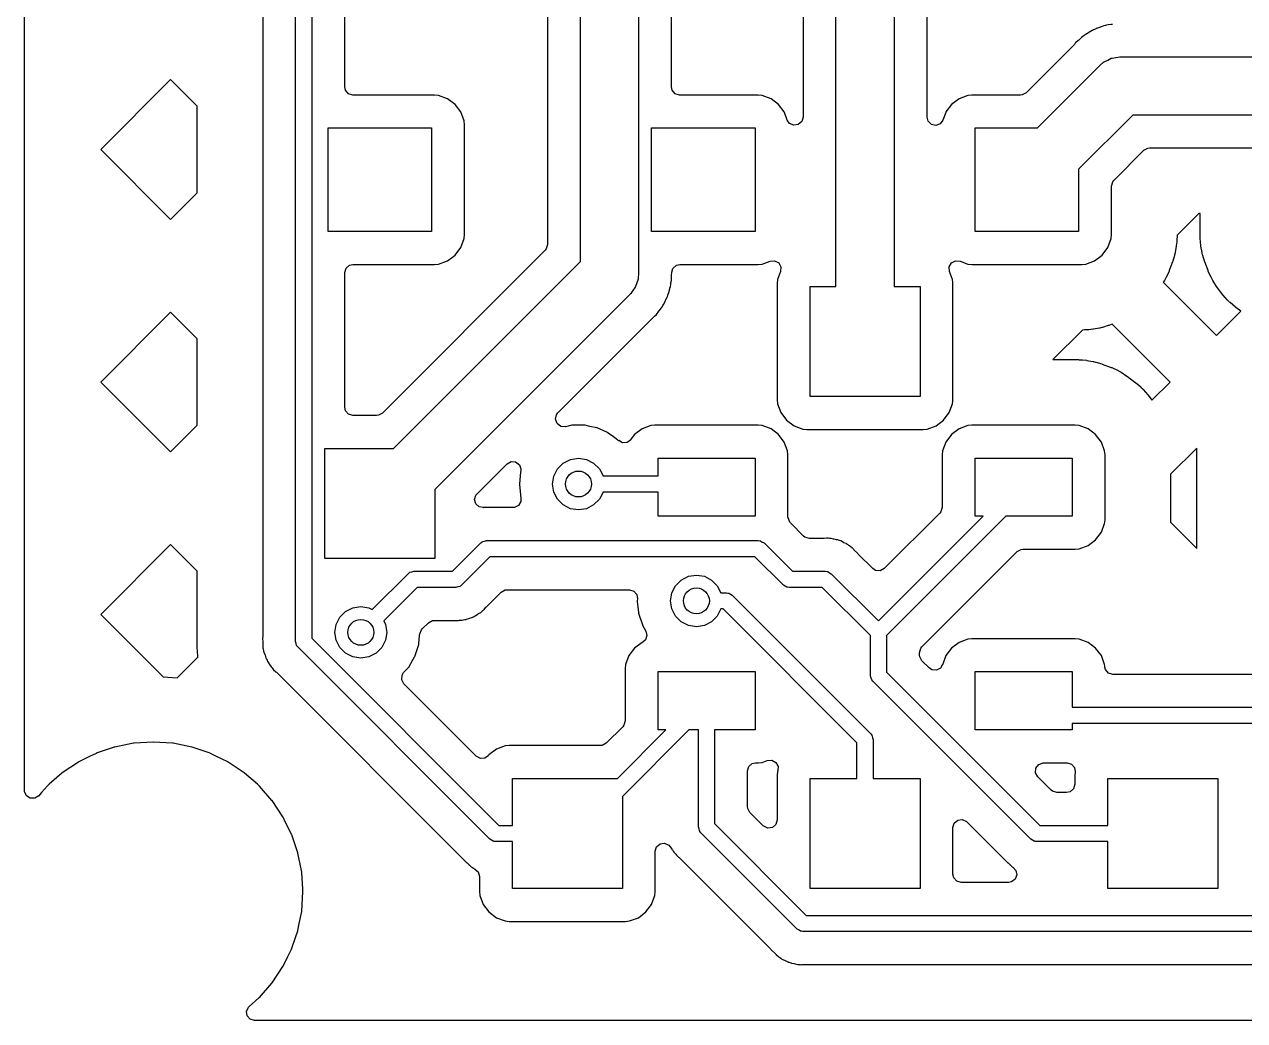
# Model space of a CAD drawing. Extents: x 124.5 to 210, y -114.5 to -26.5.
# Drawn here: x 124.51 to 143.37, y -114.49 to -99.1 of the extents above; entities that cross this region are included whole.
import ezdxf

# ---------------------------------------------------------------- set-up
doc = ezdxf.new("R2010")
doc.units = 0
doc.layers.add('BLACK', color=7, linetype='CONTINUOUS')

msp = doc.modelspace()

# ---------------------------------------------------------------- linework, layer by layer
at = {"layer": 'BLACK', "linetype": 'CONTINUOUS'}
for p, q in [((124.508, -110.935), (124.508, -30.0651)), ((128.191, -68.9998), (128.191, -108.557)), ((128.7, -108.635), (128.7, -68.964)), ((128.95, -69.0158), (128.95, -108.584)), ((129.458, -100.066), (129.458, -95.2538)), ((132.591, -95.3983), (132.591, -102.501)), ((133.1, -102.764), (133.1, -95.33)), ((134, -95.5164), (134, -102.95)), ((134.508, -100.066), (134.508, -95.7792)), ((136.541, -96.4483), (136.541, -100.534)), ((137.05, -103.15), (137.05, -96.38)), ((137.95, -96.5664), (137.95, -103.15)), ((138.458, -100.534), (138.458, -96.8292)), ((141.032, -99.1846), (141.013, -99.1923)), ((141.047, -99.1777), (141.032, -99.1846)), ((141.065, -99.1676), (141.047, -99.1777)), ((141.07, -99.1645), (141.065, -99.1676)), ((141.065, -99.1676), (141.065, -99.1676)), ((141.077, -99.1626), (141.07, -99.1645)), ((141.125, -99.1472), (141.077, -99.1626)), ((141.077, -99.1626), (141.077, -99.1626)), ((141.134, -99.1442), (141.125, -99.1472)), ((141.14, -99.142), (141.134, -99.1442)), ((141.188, -99.123), (141.14, -99.142)), ((141.194, -99.1218), (141.188, -99.123)), ((141.214, -99.1182), (141.194, -99.1218)), ((141.194, -99.1218), (141.194, -99.1218)), ((141.23, -99.1144), (141.214, -99.1182)), ((141.256, -99.1062), (141.23, -99.1144)), ((141.302, -99.1016), (141.256, -99.1062)), ((141.314, -99.1004), (141.302, -99.1016)), ((141.323, -99.0991), (141.314, -99.1004)), ((140.795, -99.3493), (140.752, -99.3856)), ((140.802, -99.3427), (140.795, -99.3493)), ((140.839, -99.3055), (140.802, -99.3427)), ((140.844, -99.3013), (140.839, -99.3055)), ((140.866, -99.2864), (140.844, -99.3013)), ((140.879, -99.2766), (140.866, -99.2864)), ((140.895, -99.263), (140.879, -99.2766)), ((140.9, -99.2589), (140.895, -99.263)), ((140.951, -99.2309), (140.9, -99.2589)), ((140.958, -99.2262), (140.951, -99.2309)), ((141.007, -99.1946), (140.958, -99.2262)), ((141.013, -99.1923), (141.007, -99.1946)), ((141.013, -99.1923), (141.013, -99.1923)), ((140.724, -99.4205), (139.99, -100.155)), ((140.734, -99.4087), (140.724, -99.4205)), ((140.748, -99.3906), (140.734, -99.4087)), ((140.752, -99.3856), (140.748, -99.3906)), ((140.748, -99.3906), (140.748, -99.3906)), ((140.164, -100.7), (141.132, -99.7318)), ((141.132, -99.7318), (141.185, -99.6859)), ((141.185, -99.6859), (141.192, -99.6827)), ((141.192, -99.6827), (141.197, -99.6778)), ((141.197, -99.6778), (141.251, -99.6519)), ((141.251, -99.6519), (141.304, -99.6243)), ((141.304, -99.6243), (141.311, -99.623)), ((141.311, -99.623), (141.318, -99.6199)), ((141.318, -99.6199), (141.377, -99.611)), ((141.377, -99.611), (141.436, -99.6002)), ((141.436, -99.6002), (141.443, -99.6011)), ((141.443, -99.6011), (141.45, -99.6)), ((141.45, -99.6), (158.137, -99.6)), ((126.766, -99.9538), (125.687, -101.033)), ((127.177, -100.365), (126.766, -99.9538)), ((129.47, -100.118), (129.458, -100.066)), ((129.516, -100.171), (129.47, -100.118)), ((134.52, -100.118), (134.508, -100.066)), ((134.566, -100.171), (134.52, -100.118)), ((129.584, -100.191), (129.516, -100.171)), ((130.848, -100.191), (129.584, -100.191)), ((130.91, -100.198), (130.848, -100.191)), ((131.047, -100.249), (130.91, -100.198)), ((131.163, -100.337), (131.047, -100.249)), ((134.634, -100.191), (134.566, -100.171)), ((135.848, -100.191), (134.634, -100.191)), ((135.91, -100.198), (135.848, -100.191)), ((136.047, -100.249), (135.91, -100.198)), ((136.163, -100.337), (136.047, -100.249)), ((138.953, -100.249), (138.837, -100.337)), ((139.09, -100.198), (138.953, -100.249)), ((139.152, -100.191), (139.09, -100.198)), ((139.901, -100.191), (139.152, -100.191)), ((139.928, -100.189), (139.901, -100.191)), ((139.99, -100.155), (139.928, -100.189)), ((127.177, -101.7), (127.177, -100.365)), ((131.251, -100.453), (131.163, -100.337)), ((131.302, -100.59), (131.251, -100.453)), ((136.251, -100.453), (136.163, -100.337)), ((136.254, -100.462), (136.251, -100.453)), ((136.298, -100.578), (136.254, -100.462)), ((136.254, -100.462), (136.254, -100.462)), ((138.746, -100.462), (138.702, -100.578)), ((138.749, -100.453), (138.746, -100.462)), ((138.746, -100.462), (138.746, -100.462)), ((138.837, -100.337), (138.749, -100.453)), ((141.636, -100.5), (140.8, -101.336)), ((157.963, -100.5), (141.636, -100.5)), ((131.308, -100.652), (131.302, -100.59)), ((131.308, -102.348), (131.308, -100.652)), ((136.333, -100.629), (136.298, -100.578)), ((136.398, -100.659), (136.333, -100.629)), ((136.468, -100.649), (136.398, -100.659)), ((136.521, -100.602), (136.468, -100.649)), ((136.541, -100.534), (136.521, -100.602)), ((138.474, -100.594), (138.458, -100.534)), ((138.524, -100.645), (138.474, -100.594)), ((138.593, -100.66), (138.524, -100.645)), ((138.66, -100.635), (138.593, -100.66)), ((138.702, -100.578), (138.66, -100.635)), ((129.2, -102.3), (129.2, -100.7)), ((129.2, -100.7), (130.8, -100.7)), ((130.8, -100.7), (130.8, -102.3)), ((134.2, -102.3), (134.2, -100.7)), ((134.2, -100.7), (135.8, -100.7)), ((135.8, -100.7), (135.8, -102.3)), ((139.2, -102.3), (139.2, -100.7)), ((139.2, -100.7), (140.164, -100.7)), ((125.687, -101.033), (126.766, -102.112)), ((141.345, -101.51), (141.81, -101.045)), ((141.81, -101.045), (141.872, -101.011)), ((141.872, -101.011), (141.899, -101.008)), ((141.899, -101.008), (143.565, -101.008)), ((140.8, -101.336), (140.8, -102.3)), ((141.308, -101.599), (141.329, -101.531)), ((141.308, -102.348), (141.308, -101.599)), ((141.329, -101.531), (141.345, -101.51)), ((126.766, -102.112), (127.177, -101.7)), ((142.658, -102.022), (142.322, -102.358)), ((142.677, -102.022), (142.658, -102.022)), ((142.677, -102.348), (142.677, -102.022)), ((130.8, -102.3), (129.2, -102.3)), ((131.302, -102.41), (131.308, -102.348)), ((135.8, -102.3), (134.2, -102.3)), ((140.8, -102.3), (139.2, -102.3)), ((141.302, -102.41), (141.308, -102.348)), ((142.322, -102.358), (142.321, -102.393)), ((142.321, -102.393), (142.321, -102.396)), ((142.678, -102.352), (142.677, -102.348)), ((142.679, -102.393), (142.678, -102.352)), ((142.679, -102.396), (142.679, -102.393)), ((131.163, -102.663), (131.251, -102.547)), ((131.251, -102.547), (131.302, -102.41)), ((132.571, -102.569), (132.555, -102.59)), ((132.591, -102.501), (132.571, -102.569)), ((141.163, -102.663), (141.251, -102.547)), ((141.251, -102.547), (141.302, -102.41)), ((142.309, -102.528), (142.293, -102.622)), ((142.31, -102.52), (142.309, -102.528)), ((142.317, -102.458), (142.31, -102.52)), ((142.32, -102.413), (142.317, -102.454)), ((142.317, -102.454), (142.317, -102.458)), ((142.321, -102.396), (142.32, -102.41)), ((142.32, -102.41), (142.32, -102.413)), ((142.68, -102.41), (142.679, -102.396)), ((142.68, -102.413), (142.68, -102.41)), ((142.683, -102.454), (142.68, -102.413)), ((142.683, -102.458), (142.683, -102.454)), ((142.69, -102.52), (142.683, -102.458)), ((142.691, -102.528), (142.69, -102.52)), ((142.707, -102.622), (142.691, -102.528)), ((132.555, -102.59), (130.04, -105.105)), ((130.214, -105.65), (133.1, -102.764)), ((130.91, -102.802), (131.047, -102.751)), ((131.047, -102.751), (131.163, -102.663)), ((135.91, -102.802), (136.031, -102.756)), ((136.031, -102.756), (136.102, -102.751)), ((136.102, -102.751), (136.165, -102.785)), ((138.835, -102.785), (138.897, -102.751)), ((138.897, -102.751), (138.969, -102.756)), ((138.969, -102.756), (139.09, -102.802)), ((140.91, -102.802), (141.047, -102.751)), ((141.047, -102.751), (141.163, -102.663)), ((142.251, -102.766), (142.2, -102.903)), ((142.254, -102.759), (142.251, -102.766)), ((142.282, -102.668), (142.254, -102.759)), ((142.284, -102.66), (142.282, -102.668)), ((142.291, -102.629), (142.284, -102.66)), ((142.293, -102.622), (142.291, -102.629)), ((142.709, -102.629), (142.707, -102.622)), ((142.716, -102.66), (142.709, -102.629)), ((142.718, -102.668), (142.716, -102.66)), ((142.746, -102.759), (142.718, -102.668)), ((142.749, -102.766), (142.746, -102.759)), ((142.8, -102.903), (142.749, -102.766)), ((129.458, -102.934), (129.479, -102.866)), ((129.458, -105.015), (129.458, -102.934)), ((129.479, -102.866), (129.532, -102.82)), ((129.532, -102.82), (129.584, -102.808)), ((129.584, -102.808), (130.848, -102.808)), ((130.848, -102.808), (130.91, -102.802)), ((134, -102.95), (133.994, -103.02)), ((134.509, -102.982), (134.513, -102.926)), ((134.513, -102.926), (134.516, -102.927)), ((134.516, -102.927), (134.531, -102.869)), ((134.531, -102.869), (134.584, -102.821)), ((134.584, -102.821), (134.639, -102.808)), ((134.639, -102.808), (135.848, -102.808)), ((135.848, -102.808), (135.91, -102.802)), ((136.194, -102.919), (136.148, -103.04)), ((136.165, -102.785), (136.199, -102.847)), ((136.199, -102.847), (136.194, -102.919)), ((138.801, -102.848), (138.835, -102.785)), ((138.806, -102.919), (138.801, -102.848)), ((138.852, -103.04), (138.806, -102.919)), ((139.09, -102.802), (139.152, -102.808)), ((139.152, -102.808), (140.848, -102.808)), ((140.848, -102.808), (140.91, -102.802)), ((142.197, -102.911), (142.152, -103.009)), ((142.2, -102.903), (142.197, -102.911)), ((142.803, -102.911), (142.8, -102.903)), ((142.848, -103.009), (142.803, -102.911)), ((133.972, -103.091), (133.954, -103.148)), ((133.992, -103.034), (133.972, -103.091)), ((133.994, -103.02), (133.992, -103.027)), ((133.992, -103.027), (133.992, -103.034)), ((134.482, -103.176), (134.491, -103.147)), ((134.491, -103.147), (134.498, -103.121)), ((134.498, -103.121), (134.5, -103.093)), ((134.5, -103.093), (134.503, -103.077)), ((134.503, -103.077), (134.508, -103.051)), ((134.508, -102.992), (134.509, -102.982)), ((134.508, -103.044), (134.508, -102.992)), ((134.508, -103.051), (134.508, -103.044)), ((136.148, -103.04), (136.142, -103.102)), ((136.142, -103.102), (136.142, -104.898)), ((138.857, -103.085), (138.852, -103.04)), ((138.858, -103.102), (138.857, -103.085)), ((138.858, -104.898), (138.858, -103.102)), ((142.126, -103.056), (142.107, -103.085)), ((142.107, -103.085), (142.93, -103.908)), ((142.13, -103.049), (142.126, -103.056)), ((142.147, -103.017), (142.13, -103.049)), ((142.152, -103.009), (142.147, -103.017)), ((142.853, -103.017), (142.848, -103.009)), ((142.87, -103.049), (142.853, -103.017)), ((142.874, -103.056), (142.87, -103.049)), ((142.933, -103.147), (142.874, -103.056)), ((142.938, -103.155), (142.933, -103.147)), ((133.868, -103.268), (130.85, -106.286)), ((133.872, -103.262), (133.868, -103.268)), ((133.878, -103.258), (133.872, -103.262)), ((133.912, -103.209), (133.878, -103.258)), ((133.948, -103.161), (133.912, -103.209)), ((133.95, -103.154), (133.948, -103.161)), ((133.954, -103.148), (133.95, -103.154)), ((134.418, -103.359), (134.442, -103.313)), ((134.442, -103.313), (134.445, -103.308)), ((134.445, -103.308), (134.452, -103.282)), ((134.452, -103.282), (134.458, -103.266)), ((134.458, -103.266), (134.468, -103.241)), ((134.468, -103.241), (134.48, -103.185)), ((134.48, -103.185), (134.482, -103.176)), ((136.65, -104.85), (136.65, -103.15)), ((136.65, -103.15), (137.05, -103.15)), ((137.95, -103.15), (138.35, -103.15)), ((138.35, -103.15), (138.35, -104.85)), ((143.025, -103.271), (142.938, -103.155)), ((143.031, -103.278), (143.025, -103.271)), ((143.102, -103.36), (143.031, -103.278)), ((134.318, -103.525), (134.354, -103.48)), ((134.354, -103.48), (134.367, -103.456)), ((134.367, -103.456), (134.375, -103.442)), ((134.375, -103.442), (134.387, -103.425)), ((134.387, -103.425), (134.391, -103.42)), ((134.391, -103.42), (134.414, -103.367)), ((134.414, -103.367), (134.418, -103.359)), ((143.108, -103.367), (143.102, -103.36)), ((143.133, -103.392), (143.108, -103.367)), ((143.14, -103.398), (143.133, -103.392)), ((143.222, -103.469), (143.14, -103.398)), ((143.229, -103.475), (143.222, -103.469)), ((143.306, -103.533), (143.229, -103.475)), ((126.766, -103.546), (125.687, -104.625)), ((127.177, -103.957), (126.766, -103.546)), ((132.752, -105.103), (134.217, -103.639)), ((134.217, -103.639), (134.219, -103.636)), ((134.219, -103.636), (134.248, -103.609)), ((134.248, -103.609), (134.279, -103.58)), ((134.279, -103.58), (134.312, -103.532)), ((134.312, -103.532), (134.318, -103.525)), ((142.93, -103.908), (143.306, -103.533)), ((140.858, -103.822), (140.403, -104.277)), ((140.893, -103.821), (140.858, -103.822)), ((140.896, -103.821), (140.893, -103.821)), ((140.91, -103.82), (140.896, -103.821)), ((140.913, -103.82), (140.91, -103.82)), ((140.954, -103.817), (140.913, -103.82)), ((140.958, -103.817), (140.954, -103.817)), ((141.02, -103.81), (140.958, -103.817)), ((141.028, -103.809), (141.02, -103.81)), ((141.122, -103.793), (141.028, -103.809)), ((141.129, -103.791), (141.122, -103.793)), ((141.16, -103.784), (141.129, -103.791)), ((141.168, -103.782), (141.16, -103.784)), ((141.259, -103.754), (141.168, -103.782)), ((141.266, -103.751), (141.259, -103.754)), ((141.32, -103.731), (141.266, -103.751)), ((142.213, -104.625), (141.32, -103.731)), ((127.177, -105.293), (127.177, -103.957)), ((140.403, -104.277), (140.748, -104.277)), ((140.748, -104.277), (140.752, -104.278)), ((140.752, -104.278), (140.793, -104.279)), ((140.793, -104.279), (140.796, -104.279)), ((140.796, -104.279), (140.81, -104.28)), ((140.81, -104.28), (140.813, -104.28)), ((140.813, -104.28), (140.854, -104.283)), ((140.854, -104.283), (140.858, -104.283)), ((140.858, -104.283), (140.92, -104.29)), ((140.92, -104.29), (140.928, -104.291)), ((140.928, -104.291), (141.022, -104.307)), ((141.022, -104.307), (141.029, -104.309)), ((141.029, -104.309), (141.06, -104.316)), ((141.06, -104.316), (141.068, -104.318)), ((141.068, -104.318), (141.159, -104.346)), ((141.159, -104.346), (141.166, -104.349)), ((141.166, -104.349), (141.303, -104.4)), ((141.303, -104.4), (141.311, -104.403)), ((141.311, -104.403), (141.409, -104.448)), ((141.409, -104.448), (141.417, -104.453)), ((141.417, -104.453), (141.449, -104.47)), ((125.687, -104.625), (126.766, -105.704)), ((141.449, -104.47), (141.456, -104.474)), ((141.456, -104.474), (141.547, -104.533)), ((141.547, -104.533), (141.555, -104.538)), ((141.555, -104.538), (141.671, -104.625)), ((141.671, -104.625), (141.678, -104.631)), ((141.678, -104.631), (141.76, -104.702)), ((141.933, -104.906), (142.213, -104.625)), ((141.76, -104.702), (141.767, -104.708)), ((141.767, -104.708), (141.792, -104.733)), ((141.792, -104.733), (141.798, -104.74)), ((141.798, -104.74), (141.869, -104.822)), ((141.869, -104.822), (141.875, -104.829)), ((141.875, -104.829), (141.933, -104.906)), ((129.47, -105.068), (129.458, -105.015)), ((136.142, -104.898), (136.148, -104.96)), ((136.148, -104.96), (136.199, -105.097)), ((138.35, -104.85), (136.65, -104.85)), ((138.801, -105.097), (138.852, -104.96)), ((138.852, -104.96), (138.856, -104.923)), ((138.856, -104.923), (138.858, -104.898)), ((129.516, -105.121), (129.47, -105.068)), ((129.584, -105.141), (129.516, -105.121)), ((129.951, -105.141), (129.584, -105.141)), ((129.978, -105.139), (129.951, -105.141)), ((130.04, -105.105), (129.978, -105.139)), ((132.716, -105.201), (132.731, -105.131)), ((132.74, -105.267), (132.716, -105.201)), ((132.731, -105.131), (132.752, -105.103)), ((136.199, -105.097), (136.287, -105.213)), ((136.287, -105.213), (136.403, -105.301)), ((138.597, -105.301), (138.713, -105.213)), ((138.713, -105.213), (138.801, -105.097)), ((126.766, -105.704), (127.177, -105.293)), ((132.797, -105.31), (132.74, -105.267)), ((132.868, -105.315), (132.797, -105.31)), ((132.968, -105.294), (132.868, -105.315)), ((132.975, -105.293), (132.968, -105.294)), ((132.968, -105.294), (132.968, -105.294)), ((133.166, -105.293), (132.975, -105.293)), ((133.172, -105.294), (133.166, -105.293)), ((133.247, -105.31), (133.172, -105.294)), ((133.172, -105.294), (133.172, -105.294)), ((133.353, -105.332), (133.247, -105.31)), ((133.359, -105.335), (133.353, -105.332)), ((133.521, -105.407), (133.359, -105.335)), ((133.359, -105.335), (133.359, -105.335)), ((133.527, -105.41), (133.521, -105.407)), ((133.521, -105.407), (133.521, -105.407)), ((133.532, -105.414), (133.527, -105.41)), ((134.053, -105.349), (133.937, -105.437)), ((134.19, -105.298), (134.053, -105.349)), ((134.252, -105.291), (134.19, -105.298)), ((135.848, -105.291), (134.252, -105.291)), ((135.91, -105.298), (135.848, -105.291)), ((136.047, -105.349), (135.91, -105.298)), ((136.163, -105.437), (136.047, -105.349)), ((136.403, -105.301), (136.54, -105.352)), ((136.54, -105.352), (136.602, -105.358)), ((136.602, -105.358), (138.398, -105.358)), ((138.398, -105.358), (138.46, -105.352)), ((138.46, -105.352), (138.597, -105.301)), ((138.953, -105.349), (138.837, -105.437)), ((139.09, -105.298), (138.953, -105.349)), ((139.152, -105.291), (139.09, -105.298)), ((140.748, -105.291), (139.152, -105.291)), ((140.81, -105.298), (140.748, -105.291)), ((140.947, -105.349), (140.81, -105.298)), ((141.063, -105.437), (140.947, -105.349)), ((133.612, -105.472), (133.532, -105.414)), ((133.532, -105.414), (133.532, -105.414)), ((133.681, -105.522), (133.612, -105.472)), ((133.686, -105.527), (133.681, -105.522)), ((133.691, -105.532), (133.686, -105.527)), ((133.693, -105.53), (133.691, -105.532)), ((133.75, -105.563), (133.693, -105.53)), ((133.821, -105.558), (133.75, -105.563)), ((133.878, -105.516), (133.821, -105.558)), ((133.882, -105.509), (133.878, -105.516)), ((133.937, -105.437), (133.882, -105.509)), ((136.251, -105.553), (136.163, -105.437)), ((136.302, -105.69), (136.251, -105.553)), ((138.749, -105.553), (138.698, -105.69)), ((138.837, -105.437), (138.749, -105.553)), ((141.151, -105.553), (141.063, -105.437)), ((141.202, -105.69), (141.151, -105.553)), ((129.15, -107.35), (129.15, -105.65)), ((129.15, -105.65), (130.214, -105.65)), ((136.308, -105.752), (136.302, -105.69)), ((136.308, -106.709), (136.308, -105.752)), ((138.698, -105.69), (138.691, -105.752)), ((138.691, -105.752), (138.691, -106.56)), ((141.208, -105.752), (141.202, -105.69)), ((141.208, -106.748), (141.208, -105.752)), ((142.627, -105.645), (142.222, -106.05)), ((142.627, -107.197), (142.627, -105.645)), ((131.503, -106.353), (131.967, -105.889)), ((131.967, -105.889), (132.029, -105.855)), ((132.029, -105.855), (132.1, -105.86)), ((132.1, -105.86), (132.157, -105.903)), ((132.157, -105.903), (132.181, -105.969)), ((132.181, -105.969), (132.179, -106.004)), ((132.69, -106.078), (132.747, -105.966)), ((132.747, -105.966), (132.835, -105.878)), ((132.835, -105.878), (132.947, -105.821)), ((132.947, -105.821), (133.07, -105.801)), ((133.07, -105.801), (133.194, -105.821)), ((133.194, -105.821), (133.305, -105.878)), ((133.305, -105.878), (133.394, -105.966)), ((133.394, -105.966), (133.45, -106.076)), ((134.3, -106.076), (134.3, -105.8)), ((134.3, -105.8), (135.8, -105.8)), ((135.8, -105.8), (135.8, -106.7)), ((139.2, -106.7), (139.2, -105.8)), ((139.2, -105.8), (140.7, -105.8)), ((140.7, -105.8), (140.7, -106.7)), ((132.177, -106.011), (132.157, -106.201)), ((132.179, -106.005), (132.177, -106.011)), ((132.179, -106.004), (132.179, -106.005)), ((132.67, -106.201), (132.69, -106.078)), ((133.45, -106.076), (134.3, -106.076)), ((142.222, -106.05), (142.222, -106.748)), ((130.85, -106.286), (130.85, -107.35)), ((131.487, -106.372), (131.503, -106.353)), ((132.157, -106.201), (132.157, -106.208)), ((132.157, -106.208), (132.174, -106.368)), ((132.69, -106.325), (132.67, -106.201)), ((132.747, -106.436), (132.69, -106.325)), ((133.45, -106.326), (133.394, -106.436)), ((134.3, -106.326), (133.45, -106.326)), ((134.3, -106.7), (134.3, -106.326)), ((131.466, -106.44), (131.487, -106.372)), ((131.485, -106.508), (131.466, -106.44)), ((131.538, -106.556), (131.485, -106.508)), ((132.145, -106.533), (132.082, -106.565)), ((132.182, -106.473), (132.145, -106.533)), ((132.174, -106.368), (132.177, -106.391)), ((132.177, -106.391), (132.179, -106.397)), ((132.179, -106.397), (132.179, -106.397)), ((132.179, -106.397), (132.18, -106.402)), ((132.18, -106.402), (132.182, -106.473)), ((132.835, -106.525), (132.747, -106.436)), ((132.947, -106.582), (132.835, -106.525)), ((133.305, -106.525), (133.194, -106.582)), ((133.394, -106.436), (133.305, -106.525)), ((131.602, -106.566), (131.538, -106.556)), ((131.602, -106.567), (131.602, -106.566)), ((131.606, -106.567), (131.602, -106.567)), ((131.61, -106.566), (131.606, -106.567)), ((131.638, -106.566), (131.61, -106.566)), ((131.642, -106.566), (131.638, -106.566)), ((131.702, -106.565), (131.642, -106.566)), ((131.71, -106.564), (131.702, -106.565)), ((131.718, -106.566), (131.71, -106.564)), ((131.729, -106.566), (131.718, -106.566)), ((132.06, -106.566), (131.729, -106.566)), ((132.082, -106.565), (132.06, -106.566)), ((133.07, -106.601), (132.947, -106.582)), ((133.194, -106.582), (133.07, -106.601)), ((135.8, -106.7), (134.3, -106.7)), ((136.309, -106.724), (136.308, -106.709)), ((136.337, -106.788), (136.309, -106.724)), ((137.707, -108.316), (139.323, -106.7)), ((138.655, -106.649), (137.797, -107.508)), ((139.677, -106.7), (137.832, -108.544)), ((138.671, -106.629), (138.655, -106.649)), ((138.691, -106.56), (138.671, -106.629)), ((139.323, -106.7), (139.2, -106.7)), ((140.7, -106.7), (139.677, -106.7)), ((136.342, -106.793), (136.337, -106.788)), ((136.346, -106.799), (136.342, -106.793)), ((136.354, -106.808), (136.346, -106.799)), ((136.55, -107.005), (136.354, -106.808)), ((141.151, -106.947), (141.202, -106.81)), ((141.202, -106.81), (141.204, -106.791)), ((141.204, -106.791), (141.208, -106.748)), ((142.222, -106.752), (142.221, -106.791)), ((142.221, -106.791), (142.627, -107.197)), ((142.222, -106.748), (142.222, -106.752)), ((131.562, -107.112), (131.579, -107.098)), ((131.579, -107.098), (131.582, -107.095)), ((131.582, -107.095), (131.585, -107.094)), ((131.585, -107.094), (131.59, -107.09)), ((131.59, -107.09), (131.62, -107.084)), ((131.62, -107.084), (131.65, -107.075)), ((131.65, -107.075), (135.85, -107.075)), ((135.85, -107.075), (135.872, -107.078)), ((135.872, -107.078), (135.877, -107.078)), ((135.877, -107.078), (135.879, -107.079)), ((135.879, -107.079), (135.886, -107.08)), ((135.886, -107.08), (135.911, -107.097)), ((135.911, -107.097), (135.938, -107.112)), ((136.571, -107.021), (136.55, -107.005)), ((136.64, -107.041), (136.571, -107.021)), ((136.854, -107.041), (136.64, -107.041)), ((136.866, -107.041), (136.854, -107.041)), ((136.902, -107.038), (136.866, -107.041)), ((136.91, -107.037), (136.902, -107.038)), ((136.918, -107.038), (136.91, -107.037)), ((136.93, -107.04), (136.918, -107.038)), ((136.95, -107.041), (136.93, -107.04)), ((136.97, -107.041), (136.95, -107.041)), ((136.978, -107.043), (136.97, -107.041)), ((137.013, -107.052), (136.978, -107.043)), ((136.978, -107.043), (136.978, -107.043)), ((137.024, -107.055), (137.013, -107.052)), ((137.06, -107.061), (137.024, -107.055)), ((137.068, -107.062), (137.06, -107.061)), ((137.06, -107.061), (137.06, -107.061)), ((137.075, -107.065), (137.068, -107.062)), ((137.087, -107.07), (137.075, -107.065)), ((137.075, -107.065), (137.075, -107.065)), ((137.105, -107.076), (137.087, -107.07)), ((137.125, -107.081), (137.105, -107.076)), ((137.164, -107.103), (137.125, -107.081)), ((137.174, -107.108), (137.164, -107.103)), ((140.947, -107.151), (141.063, -107.063)), ((141.063, -107.063), (141.151, -106.947)), ((126.766, -107.138), (125.687, -108.217)), ((127.177, -107.55), (126.766, -107.138)), ((131.123, -107.55), (131.562, -107.112)), ((135.938, -107.112), (136.377, -107.55)), ((137.208, -107.122), (137.174, -107.108)), ((137.215, -107.125), (137.208, -107.122)), ((137.208, -107.122), (137.208, -107.122)), ((137.225, -107.133), (137.215, -107.125)), ((137.231, -107.138), (137.225, -107.133)), ((137.248, -107.149), (137.231, -107.138)), ((137.258, -107.155), (137.248, -107.149)), ((137.265, -107.158), (137.258, -107.155)), ((137.258, -107.155), (137.258, -107.155)), ((137.271, -107.164), (137.265, -107.158)), ((137.298, -107.189), (137.271, -107.164)), ((137.307, -107.196), (137.298, -107.189)), ((137.31, -107.199), (137.307, -107.196)), ((137.33, -107.219), (137.31, -107.199)), ((137.332, -107.221), (137.33, -107.219)), ((137.382, -107.268), (137.332, -107.221)), ((137.386, -107.274), (137.382, -107.268)), ((137.394, -107.283), (137.386, -107.274)), ((137.618, -107.508), (137.394, -107.283)), ((138.378, -108.718), (139.85, -107.245)), ((139.85, -107.245), (139.913, -107.211)), ((139.913, -107.211), (139.94, -107.209)), ((139.94, -107.209), (140.748, -107.209)), ((140.748, -107.209), (140.81, -107.202)), ((140.81, -107.202), (140.947, -107.151)), ((130.85, -107.35), (129.15, -107.35)), ((131.702, -107.325), (131.263, -107.763)), ((135.798, -107.325), (131.702, -107.325)), ((136.237, -107.763), (135.798, -107.325)), ((127.177, -108.545), (127.177, -107.55)), ((129.884, -108.139), (130.437, -107.587)), ((130.437, -107.587), (130.454, -107.573)), ((130.454, -107.573), (130.457, -107.57)), ((130.457, -107.57), (130.46, -107.569)), ((130.46, -107.569), (130.465, -107.565)), ((130.465, -107.565), (130.495, -107.559)), ((130.495, -107.559), (130.525, -107.55)), ((130.525, -107.55), (131.123, -107.55)), ((134.658, -107.684), (134.769, -107.627)), ((134.769, -107.627), (134.893, -107.607)), ((134.893, -107.607), (135.016, -107.627)), ((135.016, -107.627), (135.128, -107.684)), ((136.377, -107.55), (136.89, -107.55)), ((136.89, -107.55), (136.912, -107.553)), ((136.912, -107.553), (136.917, -107.553)), ((136.917, -107.553), (136.919, -107.554)), ((136.919, -107.554), (136.925, -107.555)), ((136.925, -107.555), (136.951, -107.572)), ((136.951, -107.572), (136.978, -107.587)), ((136.978, -107.587), (137.707, -108.316)), ((137.663, -107.536), (137.618, -107.508)), ((137.734, -107.542), (137.663, -107.536)), ((137.797, -107.508), (137.734, -107.542)), ((130.577, -107.8), (130.061, -108.316)), ((131.175, -107.8), (130.577, -107.8)), ((131.205, -107.791), (131.175, -107.8)), ((131.235, -107.785), (131.205, -107.791)), ((131.24, -107.781), (131.235, -107.785)), ((131.243, -107.78), (131.24, -107.781)), ((131.246, -107.777), (131.243, -107.78)), ((131.263, -107.763), (131.246, -107.777)), ((131.875, -107.87), (131.938, -107.836)), ((131.938, -107.836), (131.965, -107.834)), ((131.965, -107.834), (133.858, -107.834)), ((133.858, -107.834), (133.926, -107.854)), ((133.926, -107.854), (133.972, -107.907)), ((134.512, -107.884), (134.569, -107.772)), ((134.569, -107.772), (134.658, -107.684)), ((135.128, -107.684), (135.216, -107.772)), ((135.216, -107.772), (135.273, -107.882)), ((136.264, -107.778), (136.237, -107.763)), ((136.289, -107.795), (136.264, -107.778)), ((136.296, -107.796), (136.289, -107.795)), ((136.298, -107.797), (136.296, -107.796)), ((136.303, -107.797), (136.298, -107.797)), ((136.325, -107.8), (136.303, -107.797)), ((136.838, -107.8), (136.325, -107.8)), ((137.582, -108.544), (136.838, -107.8)), ((131.648, -108.098), (131.875, -107.87)), ((133.972, -107.907), (133.983, -107.973)), ((133.983, -107.973), (133.979, -108.007)), ((133.979, -108.007), (133.98, -108.014)), ((133.98, -108.014), (133.998, -108.184)), ((134.493, -108.007), (134.512, -107.884)), ((134.512, -108.131), (134.493, -108.007)), ((135.273, -107.882), (135.357, -107.882)), ((135.357, -107.882), (135.379, -107.885)), ((135.379, -107.885), (135.384, -107.885)), ((135.384, -107.885), (135.386, -107.886)), ((135.386, -107.886), (135.393, -107.887)), ((135.393, -107.887), (135.418, -107.904)), ((135.418, -107.904), (135.445, -107.919)), ((135.445, -107.919), (137.588, -110.062)), ((125.687, -108.217), (126.65, -109.18)), ((129.384, -108.257), (129.472, -108.169)), ((129.472, -108.169), (129.584, -108.112)), ((129.584, -108.112), (129.707, -108.093)), ((129.707, -108.093), (129.831, -108.112)), ((129.831, -108.112), (129.884, -108.139)), ((131.464, -108.242), (131.483, -108.235)), ((131.483, -108.235), (131.507, -108.217)), ((131.507, -108.217), (131.518, -108.209)), ((131.518, -108.209), (131.528, -108.202)), ((131.528, -108.202), (131.56, -108.184)), ((131.56, -108.184), (131.566, -108.18)), ((131.56, -108.184), (131.56, -108.184)), ((131.566, -108.18), (131.581, -108.165)), ((131.581, -108.165), (131.596, -108.152)), ((131.596, -108.152), (131.606, -108.145)), ((131.606, -108.145), (131.612, -108.14)), ((131.612, -108.14), (131.64, -108.106)), ((131.64, -108.106), (131.648, -108.098)), ((133.998, -108.184), (133.999, -108.197)), ((133.999, -108.197), (134.058, -108.379)), ((134.569, -108.242), (134.512, -108.131)), ((135.273, -108.132), (135.216, -108.242)), ((135.305, -108.132), (135.273, -108.132)), ((137.375, -110.202), (135.305, -108.132)), ((129.307, -108.493), (129.327, -108.369)), ((129.327, -108.369), (129.384, -108.257)), ((130.061, -108.316), (130.088, -108.369)), ((130.088, -108.369), (130.107, -108.493)), ((130.655, -108.441), (130.751, -108.345)), ((130.751, -108.345), (130.813, -108.311)), ((130.813, -108.311), (130.84, -108.308)), ((130.84, -108.308), (131.096, -108.308)), ((131.096, -108.308), (131.107, -108.309)), ((131.107, -108.309), (131.115, -108.311)), ((131.115, -108.311), (131.123, -108.31)), ((131.123, -108.31), (131.183, -108.309)), ((131.123, -108.31), (131.123, -108.31)), ((131.183, -108.309), (131.187, -108.308)), ((131.187, -108.308), (131.215, -108.308)), ((131.215, -108.308), (131.219, -108.308)), ((131.219, -108.308), (131.231, -108.307)), ((131.219, -108.308), (131.219, -108.308)), ((131.231, -108.307), (131.263, -108.306)), ((131.263, -108.306), (131.267, -108.306)), ((131.267, -108.306), (131.275, -108.306)), ((131.275, -108.306), (131.294, -108.3)), ((131.294, -108.3), (131.314, -108.296)), ((131.314, -108.296), (131.326, -108.294)), ((131.326, -108.294), (131.334, -108.293)), ((131.326, -108.294), (131.326, -108.294)), ((131.334, -108.293), (131.341, -108.291)), ((131.341, -108.291), (131.375, -108.277)), ((131.341, -108.291), (131.341, -108.291)), ((131.375, -108.277), (131.386, -108.273)), ((131.386, -108.273), (131.421, -108.263)), ((131.421, -108.263), (131.429, -108.261)), ((131.421, -108.263), (131.421, -108.263)), ((131.429, -108.261), (131.435, -108.257)), ((131.435, -108.257), (131.446, -108.251)), ((131.435, -108.257), (131.435, -108.257)), ((131.446, -108.251), (131.464, -108.242)), ((134.058, -108.379), (134.062, -108.384)), ((134.062, -108.384), (134.062, -108.384)), ((134.062, -108.384), (134.112, -108.472)), ((134.658, -108.331), (134.569, -108.242)), ((134.769, -108.388), (134.658, -108.331)), ((134.893, -108.407), (134.769, -108.388)), ((135.016, -108.388), (134.893, -108.407)), ((135.128, -108.331), (135.016, -108.388)), ((135.216, -108.242), (135.128, -108.331)), ((127.176, -108.599), (127.177, -108.545)), ((127.176, -108.607), (127.176, -108.599)), ((127.177, -108.661), (127.176, -108.607)), ((128.191, -108.568), (128.189, -108.575)), ((128.189, -108.575), (128.19, -108.583)), ((128.19, -108.583), (128.19, -108.583)), ((128.19, -108.583), (128.191, -108.643)), ((128.191, -108.557), (128.191, -108.568)), ((128.95, -108.584), (131.841, -111.475)), ((129.327, -108.616), (129.307, -108.493)), ((129.384, -108.728), (129.327, -108.616)), ((130.088, -108.616), (130.031, -108.728)), ((130.107, -108.493), (130.088, -108.616)), ((130.602, -108.671), (130.616, -108.541)), ((130.616, -108.541), (130.618, -108.517)), ((130.618, -108.517), (130.645, -108.452)), ((130.645, -108.452), (130.655, -108.441)), ((134.106, -108.608), (134.063, -108.645)), ((134.129, -108.541), (134.106, -108.608)), ((134.112, -108.472), (134.129, -108.541)), ((137.582, -109.157), (137.582, -108.544)), ((137.832, -108.544), (137.832, -109.106)), ((139.09, -108.598), (138.953, -108.649)), ((139.152, -108.591), (139.09, -108.598)), ((140.748, -108.591), (139.152, -108.591)), ((140.81, -108.598), (140.748, -108.591)), ((140.947, -108.649), (140.81, -108.598)), ((127.177, -108.675), (127.177, -108.661)), ((127.178, -108.679), (127.177, -108.675)), ((127.179, -108.727), (127.178, -108.679)), ((127.179, -108.731), (127.179, -108.727)), ((127.18, -108.745), (127.179, -108.731)), ((127.181, -108.767), (127.18, -108.745)), ((127.181, -108.775), (127.181, -108.767)), ((127.19, -108.87), (127.181, -108.775)), ((128.191, -108.643), (128.191, -108.647)), ((128.191, -108.647), (128.191, -108.675)), ((128.191, -108.675), (128.192, -108.679)), ((128.192, -108.679), (128.192, -108.679)), ((128.192, -108.679), (128.192, -108.679)), ((128.192, -108.679), (128.193, -108.691)), ((128.193, -108.691), (128.194, -108.735)), ((128.194, -108.735), (128.199, -108.752)), ((128.199, -108.752), (128.2, -108.755)), ((128.2, -108.755), (128.204, -108.774)), ((128.204, -108.774), (128.205, -108.785)), ((128.205, -108.785), (128.207, -108.794)), ((128.207, -108.794), (128.209, -108.801)), ((128.209, -108.801), (128.209, -108.801)), ((128.209, -108.801), (128.223, -108.835)), ((128.709, -108.665), (128.7, -108.635)), ((128.715, -108.695), (128.709, -108.665)), ((128.719, -108.7), (128.715, -108.695)), ((128.72, -108.703), (128.719, -108.7)), ((128.723, -108.706), (128.72, -108.703)), ((128.737, -108.724), (128.723, -108.706)), ((131.701, -111.688), (128.737, -108.724)), ((129.472, -108.816), (129.384, -108.728)), ((130.031, -108.728), (129.943, -108.816)), ((130.542, -108.864), (130.601, -108.682)), ((130.601, -108.682), (130.602, -108.671)), ((133.937, -108.737), (133.849, -108.853)), ((134.053, -108.649), (133.937, -108.737)), ((134.062, -108.646), (134.053, -108.649)), ((134.063, -108.645), (134.062, -108.646)), ((138.341, -108.807), (138.361, -108.739)), ((138.361, -108.739), (138.378, -108.718)), ((138.837, -108.737), (138.749, -108.853)), ((138.953, -108.649), (138.837, -108.737)), ((141.063, -108.737), (140.947, -108.649)), ((141.151, -108.853), (141.063, -108.737)), ((126.868, -109.194), (127.191, -108.872)), ((127.191, -108.872), (127.19, -108.87)), ((128.223, -108.835), (128.227, -108.846)), ((128.227, -108.846), (128.233, -108.867)), ((128.233, -108.867), (128.239, -108.889)), ((128.239, -108.889), (128.243, -108.896)), ((128.243, -108.896), (128.243, -108.896)), ((128.243, -108.896), (128.249, -108.906)), ((128.249, -108.906), (128.258, -108.924)), ((128.258, -108.924), (128.265, -108.943)), ((128.265, -108.943), (128.27, -108.949)), ((128.27, -108.949), (128.27, -108.949)), ((128.27, -108.949), (128.291, -108.979)), ((128.291, -108.979), (128.298, -108.989)), ((128.298, -108.989), (128.32, -109.027)), ((129.584, -108.873), (129.472, -108.816)), ((129.707, -108.893), (129.584, -108.873)), ((129.831, -108.873), (129.707, -108.893)), ((129.943, -108.816), (129.831, -108.873)), ((130.447, -109.029), (130.513, -108.915)), ((130.513, -108.915), (130.539, -108.87)), ((130.539, -108.87), (130.542, -108.864)), ((130.539, -108.87), (130.539, -108.87)), ((133.798, -108.99), (133.791, -109.052)), ((133.849, -108.853), (133.798, -108.99)), ((138.341, -108.843), (138.341, -108.807)), ((138.344, -108.87), (138.341, -108.843)), ((138.378, -108.932), (138.344, -108.87)), ((138.489, -109.043), (138.378, -108.932)), ((138.697, -108.989), (138.666, -109.045)), ((138.698, -108.99), (138.697, -108.989)), ((138.699, -108.989), (138.698, -108.99)), ((138.7, -108.984), (138.699, -108.989)), ((138.749, -108.853), (138.7, -108.984)), ((138.7, -108.984), (138.7, -108.984)), ((141.202, -108.99), (141.151, -108.853)), ((141.204, -109.008), (141.202, -108.99)), ((126.65, -109.18), (126.868, -109.194)), ((128.32, -109.027), (128.335, -109.041)), ((128.335, -109.041), (128.348, -109.056)), ((128.348, -109.056), (128.36, -109.072)), ((128.36, -109.072), (128.394, -109.101)), ((128.394, -109.101), (128.402, -109.109)), ((128.402, -109.109), (131.286, -111.992)), ((130.34, -109.226), (130.345, -109.155)), ((130.345, -109.155), (130.369, -109.115)), ((130.369, -109.115), (130.447, -109.029)), ((133.791, -109.052), (133.791, -109.86)), ((134.3, -110), (134.3, -109.1)), ((134.3, -109.1), (135.8, -109.1)), ((135.8, -109.1), (135.8, -110)), ((137.591, -109.187), (137.582, -109.157)), ((137.832, -109.106), (140.202, -111.475)), ((138.532, -109.071), (138.489, -109.043)), ((138.603, -109.078), (138.532, -109.071)), ((138.666, -109.045), (138.603, -109.078)), ((139.2, -110), (139.2, -109.1)), ((139.2, -109.1), (140.7, -109.1)), ((140.7, -109.1), (140.7, -109.65)), ((141.206, -109.029), (141.204, -109.008)), ((141.217, -109.068), (141.206, -109.029)), ((141.263, -109.121), (141.217, -109.068)), ((141.331, -109.142), (141.263, -109.121)), ((143.963, -109.142), (141.331, -109.142)), ((130.374, -109.288), (130.34, -109.226)), ((131.492, -110.407), (130.374, -109.288)), ((137.598, -109.217), (137.591, -109.187)), ((137.602, -109.222), (137.598, -109.217)), ((137.602, -109.225), (137.602, -109.222)), ((137.606, -109.228), (137.602, -109.225)), ((137.619, -109.246), (137.606, -109.228)), ((140.062, -111.688), (137.619, -109.246)), ((140.7, -109.65), (155.698, -109.65)), ((133.771, -109.929), (133.755, -109.95)), ((133.791, -109.86), (133.771, -109.929)), ((155.75, -109.9), (140.7, -109.9)), ((140.7, -109.9), (140.7, -110)), ((133.755, -109.95), (133.499, -110.205)), ((133.673, -110.75), (134.423, -110)), ((134.777, -110), (133.75, -111.027)), ((134.423, -110), (134.3, -110)), ((134.925, -110), (134.777, -110)), ((134.925, -111.5), (134.925, -110)), ((135.8, -110), (135.175, -110)), ((135.175, -110), (135.175, -111.448)), ((137.588, -110.062), (137.602, -110.079)), ((137.602, -110.079), (137.605, -110.082)), ((137.605, -110.082), (137.606, -110.085)), ((137.606, -110.085), (137.61, -110.09)), ((137.61, -110.09), (137.616, -110.12)), ((137.616, -110.12), (137.625, -110.15)), ((140.7, -110), (139.2, -110)), ((125.897, -110.267), (125.619, -110.361)), ((125.901, -110.265), (125.897, -110.267)), ((125.897, -110.267), (125.897, -110.267)), ((125.905, -110.265), (125.901, -110.265)), ((126.194, -110.207), (125.905, -110.265)), ((125.905, -110.265), (125.905, -110.265)), ((126.198, -110.206), (126.194, -110.207)), ((126.194, -110.207), (126.194, -110.207)), ((126.202, -110.206), (126.198, -110.206)), ((126.496, -110.187), (126.202, -110.206)), ((126.202, -110.206), (126.202, -110.206)), ((126.5, -110.187), (126.496, -110.187)), ((126.504, -110.187), (126.5, -110.187)), ((126.798, -110.206), (126.504, -110.187)), ((126.802, -110.206), (126.798, -110.206)), ((126.798, -110.206), (126.798, -110.206)), ((126.806, -110.207), (126.802, -110.206)), ((127.095, -110.265), (126.806, -110.207)), ((126.806, -110.207), (126.806, -110.207)), ((127.099, -110.265), (127.095, -110.265)), ((127.095, -110.265), (127.095, -110.265)), ((127.103, -110.267), (127.099, -110.265)), ((127.381, -110.361), (127.103, -110.267)), ((127.103, -110.267), (127.103, -110.267)), ((131.803, -110.299), (131.687, -110.387)), ((131.94, -110.248), (131.803, -110.299)), ((132.002, -110.242), (131.94, -110.248)), ((133.41, -110.242), (132.002, -110.242)), ((133.437, -110.239), (133.41, -110.242)), ((133.499, -110.205), (133.437, -110.239)), ((137.375, -110.75), (137.375, -110.202)), ((137.625, -110.15), (137.625, -110.75)), ((125.343, -110.496), (125.092, -110.665)), ((125.347, -110.495), (125.343, -110.496)), ((125.516, -110.411), (125.347, -110.495)), ((125.347, -110.495), (125.347, -110.495)), ((125.615, -110.363), (125.516, -110.411)), ((125.619, -110.361), (125.615, -110.363)), ((127.385, -110.363), (127.381, -110.361)), ((127.479, -110.409), (127.385, -110.363)), ((127.653, -110.495), (127.479, -110.409)), ((127.657, -110.496), (127.653, -110.495)), ((127.653, -110.495), (127.653, -110.495)), ((127.675, -110.508), (127.657, -110.496)), ((131.554, -110.441), (131.492, -110.407)), ((131.625, -110.436), (131.554, -110.441)), ((131.674, -110.399), (131.625, -110.436)), ((131.675, -110.4), (131.674, -110.399)), ((131.681, -110.394), (131.675, -110.4)), ((131.687, -110.387), (131.681, -110.394)), ((135.854, -110.508), (135.91, -110.502)), ((135.91, -110.502), (135.988, -110.473)), ((135.988, -110.473), (136.059, -110.468)), ((136.059, -110.468), (136.121, -110.501)), ((136.121, -110.501), (136.155, -110.564)), ((125.089, -110.667), (124.891, -110.84)), ((125.092, -110.665), (125.089, -110.667)), ((125.089, -110.667), (125.089, -110.667)), ((127.905, -110.662), (127.675, -110.508)), ((127.908, -110.665), (127.905, -110.662)), ((127.905, -110.662), (127.905, -110.662)), ((127.911, -110.667), (127.908, -110.665)), ((128.109, -110.84), (127.911, -110.667)), ((127.911, -110.667), (127.911, -110.667)), ((135.683, -110.634), (135.704, -110.566)), ((135.683, -111.185), (135.683, -110.634)), ((135.704, -110.566), (135.757, -110.52)), ((135.757, -110.52), (135.809, -110.508)), ((135.809, -110.508), (135.848, -110.508)), ((135.848, -110.508), (135.853, -110.508)), ((135.853, -110.508), (135.854, -110.508)), ((136.148, -110.64), (136.142, -110.702)), ((136.151, -110.632), (136.148, -110.64)), ((136.155, -110.564), (136.151, -110.624)), ((136.151, -110.624), (136.153, -110.625)), ((136.153, -110.625), (136.151, -110.632)), ((140.135, -110.661), (140.141, -110.59)), ((140.169, -110.724), (140.135, -110.661)), ((140.141, -110.59), (140.183, -110.534)), ((140.183, -110.534), (140.25, -110.509)), ((140.25, -110.509), (140.259, -110.508)), ((140.259, -110.508), (140.622, -110.508)), ((140.622, -110.508), (140.69, -110.529)), ((140.69, -110.529), (140.737, -110.582)), ((140.737, -110.582), (140.747, -110.648)), ((140.747, -110.648), (140.742, -110.702)), ((124.864, -110.864), (124.773, -110.968)), ((124.891, -110.84), (124.864, -110.864)), ((128.136, -110.864), (128.109, -110.84)), ((128.139, -110.867), (128.136, -110.864)), ((128.333, -111.089), (128.139, -110.867)), ((132.05, -111.475), (132.05, -110.75)), ((132.05, -110.75), (133.673, -110.75)), ((136.142, -110.702), (136.142, -111.391)), ((136.65, -112.45), (136.65, -110.75)), ((136.65, -110.75), (137.375, -110.75)), ((137.625, -110.75), (138.35, -110.75)), ((138.35, -110.75), (138.35, -112.45)), ((140.375, -110.93), (140.169, -110.724)), ((140.742, -110.84), (140.721, -110.909)), ((140.742, -110.702), (140.742, -110.84)), ((141.25, -111.475), (141.25, -110.75)), ((141.25, -110.75), (142.95, -110.75)), ((142.95, -110.75), (142.95, -112.45)), ((124.51, -110.952), (124.508, -110.935)), ((124.539, -111.017), (124.51, -110.952)), ((124.598, -111.056), (124.539, -111.017)), ((124.669, -111.056), (124.598, -111.056)), ((124.729, -111.018), (124.669, -111.056)), ((124.773, -110.968), (124.729, -111.018)), ((133.75, -111.027), (133.75, -112.45)), ((140.396, -110.946), (140.375, -110.93)), ((140.465, -110.966), (140.396, -110.946)), ((140.615, -110.966), (140.465, -110.966)), ((140.668, -110.955), (140.615, -110.966)), ((140.721, -110.909), (140.668, -110.955)), ((128.335, -111.092), (128.333, -111.089)), ((128.333, -111.089), (128.333, -111.089)), ((128.504, -111.343), (128.335, -111.092)), ((135.686, -111.212), (135.683, -111.185)), ((135.72, -111.274), (135.686, -111.212)), ((128.505, -111.347), (128.504, -111.343)), ((128.524, -111.385), (128.505, -111.347)), ((128.505, -111.347), (128.505, -111.347)), ((128.637, -111.615), (128.524, -111.385)), ((135.926, -111.48), (135.72, -111.274)), ((136.142, -111.391), (136.121, -111.46)), ((138.858, -111.509), (138.879, -111.44)), ((138.879, -111.44), (138.932, -111.394)), ((138.932, -111.394), (139.002, -111.384)), ((139.002, -111.384), (139.067, -111.413)), ((139.067, -111.413), (139.074, -111.419)), ((139.074, -111.419), (139.646, -111.992)), ((128.639, -111.619), (128.637, -111.615)), ((128.729, -111.885), (128.639, -111.619)), ((128.639, -111.619), (128.639, -111.619)), ((131.841, -111.475), (132.05, -111.475)), ((134.934, -111.53), (134.925, -111.5)), ((134.94, -111.56), (134.934, -111.53)), ((134.944, -111.565), (134.94, -111.56)), ((134.945, -111.568), (134.944, -111.565)), ((134.948, -111.571), (134.945, -111.568)), ((134.962, -111.588), (134.948, -111.571)), ((136.452, -113.078), (134.962, -111.588)), ((135.175, -111.448), (136.592, -112.865)), ((135.933, -111.487), (135.926, -111.48)), ((135.998, -111.516), (135.933, -111.487)), ((136.068, -111.506), (135.998, -111.516)), ((136.121, -111.46), (136.068, -111.506)), ((138.858, -112.23), (138.858, -111.509)), ((140.202, -111.475), (141.25, -111.475)), ((131.728, -111.703), (131.701, -111.688)), ((131.754, -111.72), (131.728, -111.703)), ((131.761, -111.721), (131.754, -111.72)), ((131.763, -111.722), (131.761, -111.721)), ((131.768, -111.722), (131.763, -111.722)), ((131.79, -111.725), (131.768, -111.722)), ((132.05, -111.725), (131.79, -111.725)), ((132.05, -112.45), (132.05, -111.725)), ((134.258, -111.874), (134.279, -111.806)), ((134.279, -111.806), (134.332, -111.76)), ((134.332, -111.76), (134.402, -111.75)), ((134.402, -111.75), (134.467, -111.779)), ((134.467, -111.779), (134.49, -111.808)), ((134.49, -111.808), (134.49, -111.808)), ((134.49, -111.808), (134.494, -111.813)), ((134.494, -111.813), (134.494, -111.813)), ((134.494, -111.813), (134.495, -111.814)), ((134.495, -111.814), (134.516, -111.843)), ((140.089, -111.703), (140.062, -111.688)), ((140.114, -111.72), (140.089, -111.703)), ((140.121, -111.721), (140.114, -111.72)), ((140.123, -111.722), (140.121, -111.721)), ((140.128, -111.722), (140.123, -111.722)), ((140.15, -111.725), (140.128, -111.722)), ((141.25, -111.725), (140.15, -111.725)), ((141.25, -112.45), (141.25, -111.725)), ((128.735, -111.901), (128.729, -111.885)), ((128.735, -111.905), (128.735, -111.901)), ((128.769, -112.073), (128.735, -111.905)), ((128.735, -111.905), (128.735, -111.905)), ((131.286, -111.992), (131.294, -112.001)), ((131.294, -112.001), (131.298, -112.007)), ((131.298, -112.007), (131.303, -112.012)), ((134.258, -112.498), (134.258, -111.874)), ((134.516, -111.843), (134.523, -111.853)), ((134.523, -111.853), (134.535, -111.874)), ((134.535, -111.874), (134.545, -111.891)), ((134.545, -111.891), (134.56, -111.906)), ((134.56, -111.906), (134.573, -111.921)), ((134.573, -111.921), (134.585, -111.937)), ((134.585, -111.937), (134.591, -111.942)), ((134.591, -111.942), (134.619, -111.965)), ((134.619, -111.965), (134.627, -111.973)), ((134.627, -111.973), (136.036, -113.382)), ((139.646, -111.992), (139.654, -112.001)), ((139.654, -112.001), (139.658, -112.007)), ((139.658, -112.007), (139.664, -112.012)), ((128.794, -112.198), (128.769, -112.073)), ((128.794, -112.202), (128.794, -112.198)), ((131.303, -112.012), (131.347, -112.054)), ((131.347, -112.054), (131.35, -112.056)), ((131.35, -112.056), (131.37, -112.076)), ((131.37, -112.076), (131.373, -112.079)), ((131.373, -112.079), (131.382, -112.086)), ((131.382, -112.086), (131.414, -112.117)), ((131.414, -112.117), (131.421, -112.12)), ((131.421, -112.12), (131.421, -112.12)), ((131.421, -112.12), (131.432, -112.126)), ((131.432, -112.126), (131.449, -112.137)), ((131.449, -112.137), (131.465, -112.15)), ((131.465, -112.15), (131.472, -112.153)), ((131.472, -112.153), (131.479, -112.157)), ((131.479, -112.157), (131.477, -112.16)), ((131.477, -112.16), (131.52, -112.195)), ((131.52, -112.195), (131.541, -112.266)), ((139.664, -112.012), (139.708, -112.054)), ((139.708, -112.054), (139.71, -112.056)), ((139.71, -112.056), (139.73, -112.076)), ((139.73, -112.076), (139.733, -112.079)), ((139.733, -112.079), (139.742, -112.086)), ((139.742, -112.086), (139.775, -112.117)), ((139.775, -112.117), (139.782, -112.12)), ((139.782, -112.12), (139.788, -112.125)), ((139.788, -112.125), (139.787, -112.126)), ((139.787, -112.126), (139.831, -112.17)), ((139.831, -112.17), (139.846, -112.24)), ((128.811, -112.46), (128.794, -112.202)), ((128.794, -112.202), (128.794, -112.202)), ((131.541, -112.266), (131.541, -112.498)), ((138.87, -112.283), (138.858, -112.23)), ((138.916, -112.336), (138.87, -112.283)), ((138.984, -112.356), (138.916, -112.336)), ((139.72, -112.356), (138.984, -112.356)), ((139.764, -112.349), (139.72, -112.356)), ((139.821, -112.306), (139.764, -112.349)), ((139.846, -112.24), (139.821, -112.306)), ((128.794, -112.802), (128.813, -112.5)), ((128.813, -112.5), (128.811, -112.46)), ((131.541, -112.498), (131.548, -112.56)), ((131.548, -112.56), (131.599, -112.697)), ((133.75, -112.45), (132.05, -112.45)), ((134.201, -112.697), (134.252, -112.56)), ((134.252, -112.56), (134.258, -112.498)), ((138.35, -112.45), (136.65, -112.45)), ((142.95, -112.45), (141.25, -112.45)), ((131.599, -112.697), (131.687, -112.813)), ((134.113, -112.813), (134.201, -112.697)), ((128.756, -112.992), (128.793, -112.806)), ((128.793, -112.806), (128.794, -112.802)), ((128.793, -112.806), (128.793, -112.806)), ((131.687, -112.813), (131.803, -112.901)), ((131.803, -112.901), (131.94, -112.952)), ((131.94, -112.952), (132.002, -112.959)), ((133.798, -112.959), (133.86, -112.952)), ((133.86, -112.952), (133.997, -112.901)), ((133.997, -112.901), (134.113, -112.813)), ((136.592, -112.865), (176.445, -112.865)), ((128.703, -113.191), (128.733, -113.103)), ((128.733, -113.103), (128.735, -113.099)), ((128.733, -113.103), (128.733, -113.103)), ((128.735, -113.099), (128.756, -112.992)), ((132.002, -112.959), (133.798, -112.959)), ((136.479, -113.093), (136.452, -113.078)), ((136.504, -113.11), (136.479, -113.093)), ((136.511, -113.111), (136.504, -113.11)), ((136.513, -113.112), (136.511, -113.111)), ((136.518, -113.112), (136.513, -113.112)), ((136.54, -113.115), (136.518, -113.112)), ((176.497, -113.115), (136.54, -113.115)), ((128.637, -113.385), (128.703, -113.191)), ((128.506, -113.651), (128.581, -113.499)), ((128.581, -113.499), (128.637, -113.385)), ((136.036, -113.382), (136.044, -113.391)), ((136.044, -113.391), (136.048, -113.397)), ((136.048, -113.397), (136.054, -113.402)), ((136.054, -113.402), (136.098, -113.444)), ((136.098, -113.444), (136.101, -113.446)), ((136.101, -113.446), (136.12, -113.466)), ((136.12, -113.466), (136.123, -113.469)), ((136.123, -113.469), (136.132, -113.476)), ((136.132, -113.476), (136.165, -113.507)), ((136.165, -113.507), (136.172, -113.51)), ((136.172, -113.51), (136.182, -113.516)), ((136.182, -113.516), (136.199, -113.527)), ((128.335, -113.908), (128.504, -113.657)), ((128.504, -113.657), (128.506, -113.651)), ((136.199, -113.527), (136.215, -113.54)), ((136.215, -113.54), (136.256, -113.557)), ((136.256, -113.557), (136.266, -113.562)), ((136.266, -113.562), (136.305, -113.584)), ((136.305, -113.584), (136.313, -113.586)), ((136.313, -113.586), (136.313, -113.586)), ((136.313, -113.586), (136.325, -113.589)), ((136.325, -113.589), (136.343, -113.595)), ((136.343, -113.595), (136.362, -113.603)), ((136.362, -113.603), (136.37, -113.604)), ((136.37, -113.604), (136.37, -113.604)), ((136.37, -113.604), (136.406, -113.61)), ((136.406, -113.61), (136.417, -113.613)), ((136.417, -113.613), (136.44, -113.618)), ((136.44, -113.618), (136.46, -113.623)), ((136.46, -113.623), (136.48, -113.623)), ((136.48, -113.623), (136.5, -113.625)), ((136.5, -113.625), (136.52, -113.628)), ((136.52, -113.628), (136.528, -113.627)), ((136.528, -113.627), (136.547, -113.626)), ((136.547, -113.626), (136.564, -113.624)), ((136.564, -113.624), (136.576, -113.623)), ((136.576, -113.623), (176.418, -113.623)), ((128.139, -114.133), (128.333, -113.911)), ((128.333, -113.911), (128.335, -113.908)), ((128.333, -113.911), (128.333, -113.911)), ((127.97, -114.283), (127.982, -114.271)), ((127.982, -114.271), (128.133, -114.139)), ((128.133, -114.139), (128.136, -114.136)), ((128.136, -114.136), (128.139, -114.133)), ((127.94, -114.348), (127.97, -114.283)), ((127.95, -114.418), (127.94, -114.348)), ((127.997, -114.471), (127.95, -114.418)), ((128.065, -114.491), (127.997, -114.471)), ((206.435, -114.491), (128.065, -114.491))]:
    msp.add_line(p, q, dxfattribs=at)
at = {"layer": 'BLACK'}
for centre in [(133.07, -106.201), (134.893, -108.007), (129.707, -108.493)]:
    msp.add_circle(centre, 0.2, dxfattribs=at)

doc.saveas('drawing.dxf')
